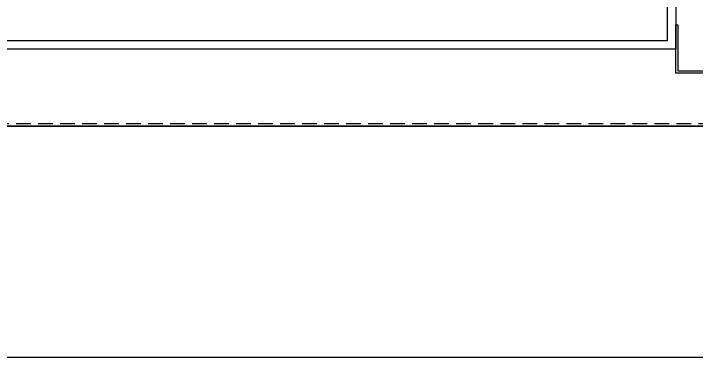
# Model space of a CAD drawing. Header units: millimetres. Extents: x 0 to 6126, y 0 to 4331.
# Drawn here: x 3358.2 to 3801.4, y 2349 to 2572 of the extents above; entities that cross this region are included whole.
import ezdxf

# ---------------------------------------------------------------- set-up
doc = ezdxf.new("R2010")
doc.units = ezdxf.units.MM
doc.linetypes.add('HIDDEN2', pattern=[4.7625, 3.175, -1.5875])

msp = doc.modelspace()

# ---------------------------------------------------------------- linework, layer by layer
at = {"color": 7, "ltscale": 3}
msp.add_lwpolyline([(3271.01, 3998.96), (4371.01, 3998.96), (4371.01, 2498.96), (3271.01, 2498.96)], close=True, dxfattribs=at)
at = {"color": 7, "linetype": 'HIDDEN2', "ltscale": 3}
msp.add_lwpolyline([(3272.51, 3997.46), (4369.51, 3997.46), (4369.51, 2500.46), (3272.51, 2500.46)], close=True, dxfattribs=at)
at = {"color": 4, "ltscale": 3}
msp.add_lwpolyline([(3305.51, 3897.46), (3788.01, 3897.46), (3788.01, 2548.96), (3305.51, 2548.96)], close=True, dxfattribs=at)
at = {"color": 35, "ltscale": 3}
msp.add_lwpolyline([(3311.01, 3891.96), (3782.51, 3891.96), (3782.51, 2554.46), (3311.01, 2554.46)], close=True, dxfattribs=at)
at = {"color": 243}
msp.add_lwpolyline([(3789.51, 2564.86), (3789.51, 2534.86), (3852.51, 2534.86), (3852.51, 2564.86), (3854.01, 2564.86), (3854.01, 2533.36), (3788.01, 2533.36), (3788.01, 2564.86)], close=True, dxfattribs=at)
at = {"ltscale": 3}
msp.add_lwpolyline([(3271.01, 2498.96), (4371.01, 2498.96), (4371.01, 2348.96), (3271.01, 2348.96)], close=True, dxfattribs=at)

doc.saveas('drawing.dxf')
